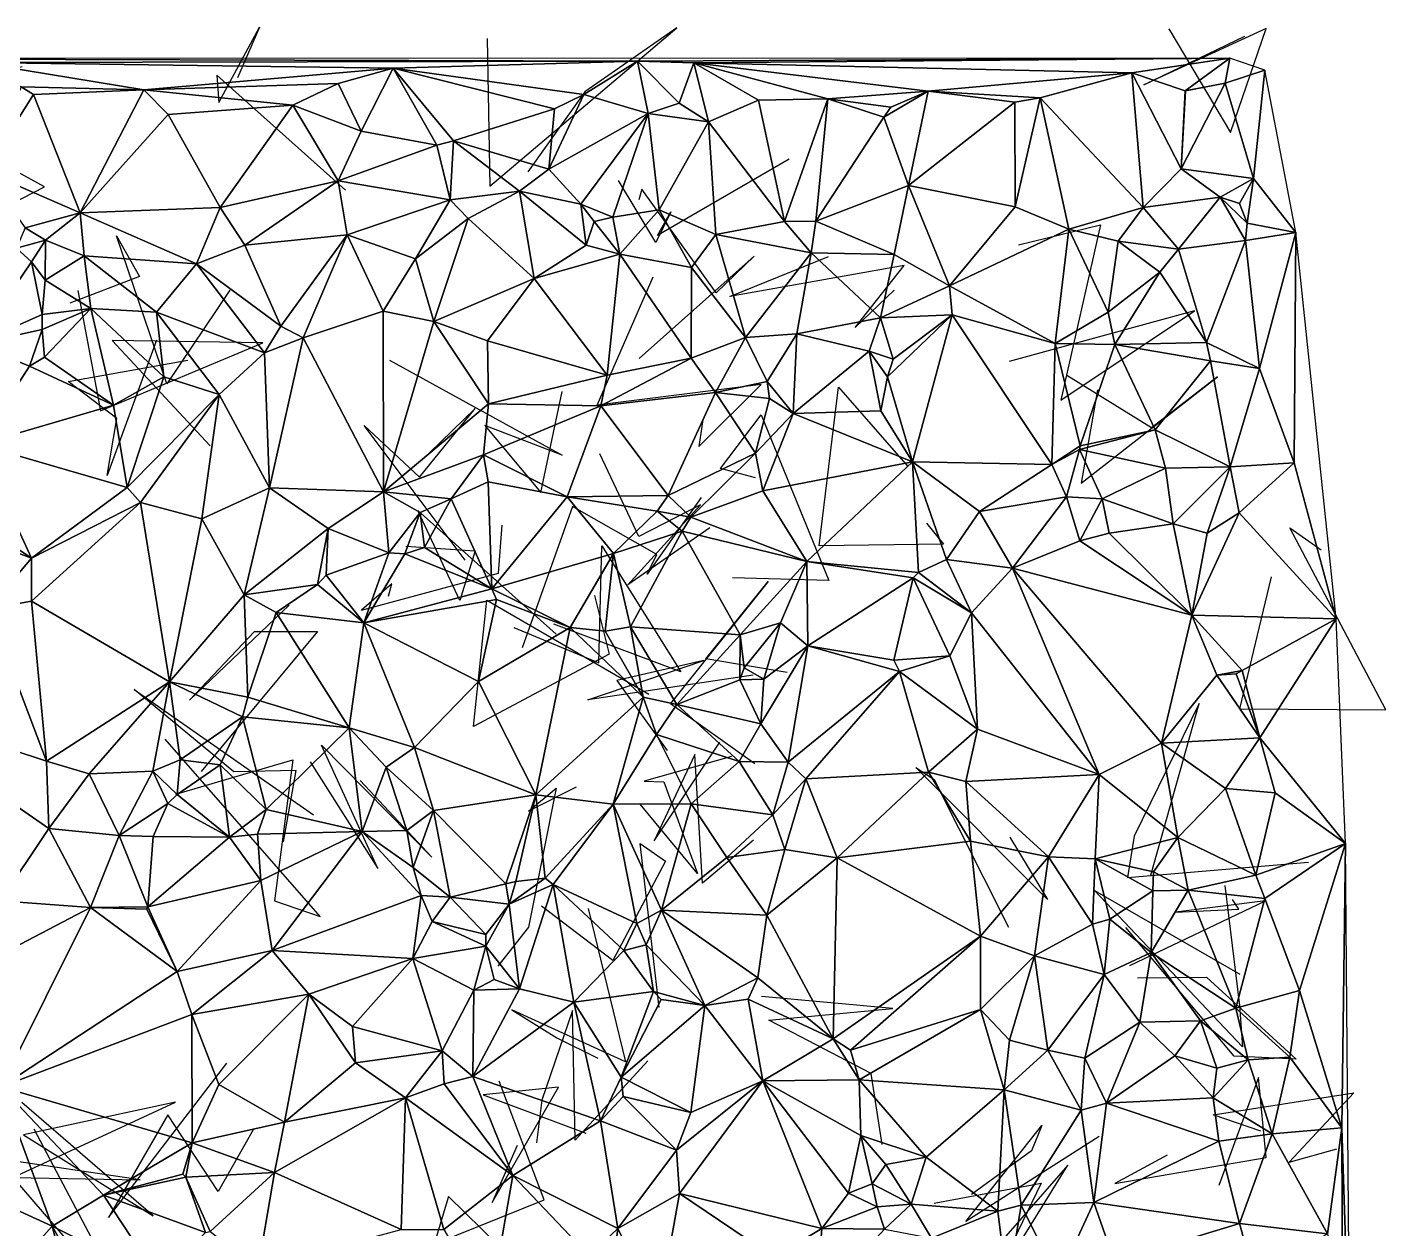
# Model space of a CAD drawing. Header units: metres. Extents: x -15.7 to 15.3, y -15.5 to 15.4.
# Drawn here: x 1.58 to 15.28, y 3.18 to 15.3 of the extents above; entities that cross this region are included whole.
import ezdxf

# ---------------------------------------------------------------- set-up
doc = ezdxf.new("R2010")
doc.units = ezdxf.units.M
doc.layers.add('CRACKS', color=1, linetype='Continuous')
doc.layers.add('STREET_MESH', color=7, linetype='Continuous')

msp = doc.modelspace()

# ---------------------------------------------------------------- linework, layer by layer
at = {"layer": 'CRACKS'}
for points in [[(4.787, 13.659, 0.1), (3.489, 14.82, 0.1), (3.51, 14.545, 0.1), (3.918, 15.304, 0.1), (3.697, 14.793, 0.1)], [(6.215, 15.189, 0.1), (6.241, 13.699, 0.1), (8.129, 15.298, 0.1), (7.2, 14.651, 0.1), (6.625, 13.844, 0.1)], [(13.089, 15.286, 0.1), (13.711, 14.241, 0.1), (14.073, 15.291, 0.1), (12.838, 14.723, 0.1), (13.856, 15.212, 0.1)], [(1.001, 14.693, 0.1), (1.2, 13.41, 0.1), (1.751, 13.693, 0.1), (0.133, 14.583, 0.1), (1.526, 14.908, 0.1)], [(9.26, 13.973, 0.1), (7.933, 13.202, 0.1), (8.069, 13.441, 0.1), (7.916, 13.132, 0.1), (7.54, 13.757, 0.1)], [(7.747, 11.963, 0.1), (8.908, 12.994, 0.1), (8.525, 12.623, 0.1), (7.774, 13.669, 0.1), (7.746, 13.563, 0.1)], [(11.573, 13.108, 0.1), (12.402, 13.311, 0.1), (12.001, 11.542, 0.1), (13.349, 12.441, 0.1), (11.479, 11.931, 0.1)], [(3.621, 12.65, 0.1), (2.984, 11.707, 0.1), (2.478, 13.198, 0.1), (2.708, 12.79, 0.1), (2.006, 12.519, 0.1)], [(10.32, 12.652, 0.1), (9.928, 12.275, 0.1), (10.422, 12.901, 0.1), (8.661, 12.587, 0.1), (9.657, 12.989, 0.1)], [(8.391, 11.342, 0.1), (8.351, 11.074, 0.1), (8.979, 11.698, 0.1), (7.324, 11.49, 0.1), (7.888, 12.786, 0.1)], [(2.087, 12.646, 0.1), (2.314, 11.434, 0.1), (3.952, 12.121, 0.1), (2.433, 12.143, 0.1), (3.423, 11.081, 0.1)], [(2.88, 12.145, 0.1), (2.382, 10.78, 0.1), (2.479, 11.357, 0.1), (1.989, 11.731, 0.1), (3.196, 11.944, 0.1)], [(5.229, 11.946, 0.1), (6.97, 10.986, 0.1), (6.191, 11.285, 0.1), (6.756, 10.61, 0.1), (6.972, 11.629, 0.1)], [(12.37, 11.644, 0.1), (12.205, 10.703, 0.1), (13.582, 11.777, 0.1), (12.914, 11.261, 0.1), (12.063, 11.79, 0.1)], [(10.647, 10.3, 0.1), (10.817, 10.087, 0.1), (9.563, 10.071, 0.1), (9.757, 11.672, 0.1), (10.459, 10.873, 0.1)], [(5.992, 9.928, 0.1), (4.975, 11.287, 0.1), (5.533, 10.764, 0.1), (6.093, 11.456, 0.1), (5.633, 11.009, 0.1)], [(8.923, 10.758, 0.1), (8.567, 10.853, 0.1), (8.977, 11.392, 0.1), (9.662, 9.723, 0.1), (8.69, 9.748, 0.1)], [(8.462, 10.253, 0.1), (7.635, 9.678, 0.1), (8.366, 10.484, 0.1), (7.746, 10.164, 0.1), (7.351, 10.999, 0.1)], [(8.373, 10.559, 0.1), (7.83, 9.786, 0.1), (7.928, 9.984, 0.1), (7.076, 10.468, 0.1), (6.569, 9.042, 0.1)], [(5.394, 10.068, 0.1), (6.095, 10.021, 0.1), (5.941, 9.52, 0.1), (5.517, 10.428, 0.1), (6.912, 9.18, 0.1)], [(5.221, 9.562, 0.1), (5.254, 9.687, 0.1), (4.949, 9.423, 0.1), (6.329, 9.795, 0.1), (6.368, 10.281, 0.1)], [(14.122, 9.76, 0.1), (13.804, 8.427, 0.1), (15.279, 8.416, 0.1), (14.311, 10.253, 0.1), (14.627, 10.031, 0.1)], [(6.485, 9.246, 0.1), (7.34, 8.892, 0.1), (7.371, 10.073, 0.1), (8.17, 8.801, 0.1), (6.889, 9.282, 0.1)], [(9.241, 8.792, 0.1), (8.42, 8.931, 0.1), (9.048, 9.712, 0.1), (8.064, 8.482, 0.1), (8.916, 7.875, 0.1)], [(4.219, 9.472, 0.1), (3.214, 8.515, 0.1), (3.867, 9.208, 0.1), (4.503, 9.208, 0.1), (3.33, 7.796, 0.1)], [(7.297, 9.572, 0.1), (7.447, 8.979, 0.1), (6.076, 8.249, 0.1), (6.212, 9.523, 0.1), (7.846, 8.576, 0.1)], [(8.899, 8.768, 0.1), (7.23, 8.519, 0.1), (8.401, 8.916, 0.1), (7.522, 8.713, 0.1), (8.031, 8.006, 0.1)], [(4.162, 7.086, 0.1), (4.288, 7.805, 0.1), (3.661, 7.792, 0.1), (2.656, 8.623, 0.1), (4.463, 7.357, 0.1)], [(12.907, 6.75, 0.1), (13.396, 8.48, 0.1), (12.741, 7.143, 0.1), (12.672, 6.724, 0.1), (14.5, 6.88, 0.1)], [(3.074, 7.565, 0.1), (4.255, 7.914, 0.1), (4.069, 6.489, 0.1), (4.532, 6.331, 0.1), (2.969, 8.121, 0.1)], [(8.903, 7.101, 0.1), (8.386, 6.669, 0.1), (8.311, 7.967, 0.1), (7.9, 7.095, 0.1), (8.563, 8.089, 0.1)], [(4.429, 7.892, 0.1), (5.112, 6.815, 0.1), (4.543, 8.06, 0.1), (5.658, 6.931, 0.1), (4.935, 7.704, 0.1)], [(8.679, 7.947, 0.1), (7.8, 7.697, 0.1), (7.996, 7.69, 0.1), (8.337, 6.765, 0.1), (7.758, 7.465, 0.1)], [(11.486, 7.133, 0.1), (11.865, 6.503, 0.1), (10.539, 7.836, 0.1), (10.723, 7.715, 0.1), (11.474, 6.224, 0.1)], [(7.113, 7.636, 0.1), (6.631, 7.395, 0.1), (6.91, 7.627, 0.1), (6.633, 6.224, 0.1), (6.323, 5.831, 0.1)], [(7.95, 5.415, 0.1), (7.758, 7.069, 0.1), (8.013, 6.891, 0.1), (7.484, 5.889, 0.1), (6.764, 6.435, 0.1)], [(13.654, 6.645, 0.1), (13.802, 5.433, 0.1), (13.832, 5.017, 0.1), (12.339, 6.594, 0.1), (13.806, 5.751, 0.1)], [(12.698, 5.836, 0.1), (14.064, 6.49, 0.1), (13.156, 6.376, 0.1), (13.797, 6.404, 0.1), (13.731, 6.502, 0.1)], [(7.233, 6.414, 0.1), (7.61, 4.865, 0.1), (6.465, 5.39, 0.1), (6.919, 5.108, 0.1), (7.333, 4.902, 0.1)], [(12.773, 5.714, 0.1), (13.471, 5.72, 0.1), (14.374, 4.891, 0.1), (13.748, 4.921, 0.1), (12.658, 6.221, 0.1)], [(10.2, 4.033, 0.1), (10.089, 4.746, 0.1), (9.056, 5.285, 0.1), (10.306, 5.403, 0.1), (8.982, 5.523, 0.1)], [(7.835, 4.877, 0.1), (7.104, 4.076, 0.1), (7.076, 5.383, 0.1), (6.767, 4.477, 0.1), (6.713, 4.048, 0.1)], [(3.854, 4.178, 0.1), (3.503, 3.557, 0.1), (2.995, 4.331, 0.1), (2.396, 3.294, 0.1), (3.588, 4.853, 0.1)], [(6.495, 2.851, 0.1), (5.824, 3.507, 0.1), (5.682, 3.027, 0.1), (6.79, 3.474, 0.1), (6.336, 4.67, 0.1)], [(13.073, 3.925, 0.1), (12.544, 3.638, 0.1), (14.073, 3.899, 0.1), (13.996, 4.708, 0.1), (13.594, 3.619, 0.1)], [(6.518, 4.021, 0.1), (6.264, 3.447, 0.1), (6.936, 4.61, 0.1), (6.176, 4.533, 0.1), (7.211, 4.144, 0.1)], [(14.018, 4.165, 0.1), (13.539, 4.331, 0.1), (14.956, 4.552, 0.1), (14.305, 3.854, 0.1), (14.784, 3.987, 0.1)], [(1.375, 3.671, 0.1), (3.073, 4.46, 0.1), (1.539, 4.13, 0.1), (2.846, 3.313, 0.1), (1.522, 4.455, 0.1)], [(1.43, 3.7, 0.1), (2.714, 3.675, 0.1), (1.264, 3.89, 0.1), (2.648, 2.286, 0.1), (1.646, 4.187, 0.1)], [(12.387, 4.111, 0.1), (11.043, 3.255, 0.1), (11.811, 4.222, 0.1), (11.705, 3.966, 0.1), (11.101, 3.526, 0.1)], [(10.723, 3.44, 0.1), (11.803, 3.641, 0.1), (11.244, 2.485, 0.1), (12.072, 3.824, 0.1), (10.911, 2.494, 0.1)]]:
    msp.add_polyline3d(points, dxfattribs=at)
at = {"layer": 'STREET_MESH'}
for points in [[(-1.499, 14.987), (7.733, 14.96), (13.707, 14.992)], [(7.733, 14.96), (-1.499, 14.987), (1.072, 14.948)], [(5.267, 14.89), (7.733, 14.96), (1.072, 14.948)], [(2.753, 14.671), (5.267, 14.89), (1.072, 14.948)], [(1.516, 14.703), (2.753, 14.671), (1.072, 14.948)], [(7.733, 14.96), (5.267, 14.89), (7.191, 14.625)], [(7.838, 14.434), (7.733, 14.96), (7.191, 14.625)], [(7.733, 14.96), (8.299, 14.944), (13.707, 14.992)], [(7.733, 14.96), (8.15, 14.539), (8.299, 14.944)], [(7.838, 14.434), (8.15, 14.539), (7.733, 14.96)], [(8.15, 14.539), (8.446, 14.348), (8.299, 14.944)], [(8.299, 14.944), (12.716, 14.843), (13.707, 14.992)], [(12.716, 14.843), (8.299, 14.944), (10.662, 14.658)], [(8.299, 14.944), (9.65, 14.582), (10.662, 14.658)], [(9.65, 14.582), (8.299, 14.944), (8.952, 14.567)], [(8.299, 14.944), (8.446, 14.348), (8.952, 14.567)], [(12.716, 14.843), (13.256, 14.662), (13.707, 14.992)], [(13.256, 14.662), (13.66, 14.739), (13.707, 14.992)], [(13.66, 14.739), (14.058, 14.872), (13.707, 14.992)], [(2.753, 14.671), (4.714, 14.736), (5.267, 14.89)], [(4.714, 14.736), (4.944, 14.256), (5.267, 14.89)], [(4.944, 14.256), (5.709, 14.113), (5.267, 14.89)], [(5.267, 14.89), (6.893, 14.48), (7.191, 14.625)], [(5.874, 14.156), (6.893, 14.48), (5.267, 14.89)], [(5.709, 14.113), (5.874, 14.156), (5.267, 14.89)], [(11.791, 14.59), (12.716, 14.843), (10.662, 14.658)], [(11.791, 14.59), (12.832, 13.484), (12.716, 14.843)], [(12.832, 13.484), (13.214, 13.876), (12.716, 14.843)], [(13.214, 13.876), (13.256, 14.662), (12.716, 14.843)], [(13.66, 14.739), (13.943, 13.778), (14.058, 14.872)], [(13.943, 13.778), (14.371, 13.233), (14.058, 14.872)], [(1.516, 14.703), (1.148, 13.848), (1.641, 14.625)], [(1.516, 14.703), (1.641, 14.625), (2.753, 14.671)], [(2.753, 14.671), (1.641, 14.625), (2.112, 13.431)], [(2.998, 14.423), (2.753, 14.671), (2.112, 13.431)], [(4.254, 14.519), (4.714, 14.736), (2.753, 14.671)], [(2.998, 14.423), (4.254, 14.519), (2.753, 14.671)], [(4.944, 14.256), (4.714, 14.736), (4.254, 14.519)], [(13.258, 14.661), (13.214, 13.876), (13.66, 14.739)], [(13.214, 13.876), (13.943, 13.778), (13.66, 14.739)], [(13.258, 14.661), (13.256, 14.662), (13.214, 13.876)], [(13.256, 14.662), (13.258, 14.661), (13.66, 14.739)], [(1.641, 14.625), (1.148, 13.848), (2.112, 13.431)], [(6.893, 14.48), (6.837, 13.873), (7.191, 14.625)], [(6.837, 13.873), (7.838, 14.434), (7.191, 14.625)], [(8.446, 14.348), (8.15, 14.539), (7.838, 14.434)], [(8.446, 14.348), (9.215, 13.343), (8.952, 14.567)], [(9.215, 13.343), (9.65, 14.582), (8.952, 14.567)], [(9.65, 14.582), (9.215, 13.343), (9.53, 13.346)], [(10.217, 14.398), (9.65, 14.582), (9.53, 13.346)], [(9.65, 14.582), (10.285, 14.498), (10.662, 14.658)], [(10.285, 14.498), (9.65, 14.582), (10.217, 14.398)], [(10.217, 14.398), (10.465, 13.708), (10.662, 14.658)], [(10.285, 14.498), (10.217, 14.398), (10.662, 14.658)], [(10.465, 13.708), (11.537, 14.547), (10.662, 14.658)], [(10.465, 13.708), (11.539, 13.492), (11.537, 14.547)], [(11.537, 14.547), (11.791, 14.59), (10.662, 14.658)], [(11.539, 13.492), (11.791, 14.59), (11.537, 14.547)], [(11.539, 13.492), (12.083, 13.266), (11.791, 14.59)], [(12.083, 13.266), (12.832, 13.484), (11.791, 14.59)], [(2.998, 14.423), (2.112, 13.431), (3.521, 13.486)], [(4.254, 14.519), (2.998, 14.423), (3.521, 13.486)], [(4.711, 13.755), (4.254, 14.519), (3.521, 13.486)], [(4.711, 13.755), (4.944, 14.256), (4.254, 14.519)], [(5.874, 14.156), (6.837, 13.873), (6.893, 14.48)], [(7.159, 13.517), (7.838, 14.434), (6.837, 13.873)], [(7.159, 13.517), (7.483, 13.388), (7.838, 14.434)], [(7.838, 14.434), (7.483, 13.388), (7.949, 13.461)], [(8.446, 14.348), (7.838, 14.434), (7.949, 13.461)], [(10.465, 13.708), (10.217, 14.398), (9.53, 13.346)], [(5.709, 14.113), (4.944, 14.256), (4.711, 13.755)], [(8.522, 13.213), (8.446, 14.348), (7.949, 13.461)], [(9.215, 13.343), (8.446, 14.348), (8.522, 13.213)], [(5.709, 14.113), (5.843, 13.561), (5.874, 14.156)], [(5.843, 13.561), (6.541, 13.649), (5.874, 14.156)], [(6.541, 13.649), (6.837, 13.873), (5.874, 14.156)], [(5.843, 13.561), (5.709, 14.113), (4.711, 13.755)], [(1.148, 13.848), (1.556, 13.28), (2.112, 13.431)], [(7.159, 13.517), (6.837, 13.873), (6.541, 13.649)], [(13.607, 13.59), (13.214, 13.876), (12.832, 13.484)], [(13.607, 13.59), (13.943, 13.778), (13.214, 13.876)], [(3.772, 13.104), (4.711, 13.755), (3.521, 13.486)], [(4.803, 13.209), (4.711, 13.755), (3.772, 13.104)], [(4.803, 13.209), (5.843, 13.561), (4.711, 13.755)], [(10.319, 13.011), (10.465, 13.708), (9.53, 13.346)], [(10.319, 13.011), (10.877, 12.696), (10.465, 13.708)], [(10.877, 12.696), (11.539, 13.492), (10.465, 13.708)], [(13.607, 13.59), (13.804, 13.526), (13.943, 13.778)], [(13.804, 13.526), (13.881, 13.327), (13.943, 13.778)], [(13.943, 13.778), (13.881, 13.327), (14.371, 13.233)], [(5.843, 13.561), (6.025, 13.375), (6.541, 13.649)], [(6.025, 13.375), (6.688, 12.767), (6.541, 13.649)], [(6.688, 12.767), (7.215, 13.105), (6.541, 13.649)], [(7.215, 13.105), (7.159, 13.517), (6.541, 13.649)], [(13.189, 13.066), (13.607, 13.59), (12.832, 13.484)], [(13.607, 13.59), (13.189, 13.066), (13.865, 13.153)], [(13.881, 13.327), (13.607, 13.59), (13.865, 13.153)], [(13.881, 13.327), (13.804, 13.526), (13.607, 13.59)], [(1.556, 13.28), (1.76, 13.154), (2.112, 13.431)], [(1.76, 13.154), (2.152, 12.999), (2.112, 13.431)], [(2.112, 13.431), (3.283, 12.918), (3.521, 13.486)], [(2.152, 12.999), (3.283, 12.918), (2.112, 13.431)], [(3.283, 12.918), (3.772, 13.104), (3.521, 13.486)], [(5.843, 13.561), (4.803, 13.209), (5.492, 12.967)], [(6.025, 13.375), (5.843, 13.561), (5.492, 12.967)], [(7.483, 13.388), (7.159, 13.517), (7.295, 13.344)], [(7.159, 13.517), (7.215, 13.105), (7.295, 13.344)], [(7.483, 13.388), (7.552, 13.013), (7.949, 13.461)], [(7.552, 13.013), (8.277, 12.878), (7.949, 13.461)], [(8.277, 12.878), (8.522, 13.213), (7.949, 13.461)], [(10.877, 12.696), (12.083, 13.266), (11.539, 13.492)], [(12.083, 13.266), (12.578, 13.144), (12.832, 13.484)], [(12.578, 13.144), (13.189, 13.066), (12.832, 13.484)], [(5.676, 12.335), (6.025, 13.375), (5.492, 12.967)], [(6.688, 12.767), (6.025, 13.375), (5.676, 12.335)], [(7.215, 13.105), (7.552, 13.013), (7.295, 13.344)], [(7.552, 13.013), (7.483, 13.388), (7.295, 13.344)], [(9.482, 13.028), (9.215, 13.343), (8.522, 13.213)], [(9.215, 13.343), (9.482, 13.028), (9.53, 13.346)], [(9.482, 13.028), (10.319, 13.011), (9.53, 13.346)], [(13.881, 13.327), (13.865, 13.153), (14.371, 13.233)], [(1.556, 13.28), (1.468, 13.074), (1.76, 13.154)], [(4.803, 13.209), (3.772, 13.104), (4.134, 12.289)], [(4.36, 12.171), (4.803, 13.209), (4.134, 12.289)], [(4.803, 13.209), (4.36, 12.171), (5.165, 12.44)], [(4.803, 13.209), (5.165, 12.44), (5.492, 12.967)], [(8.277, 12.878), (8.822, 12.174), (8.522, 13.213)], [(8.822, 12.174), (9.482, 13.028), (8.522, 13.213)], [(10.877, 12.696), (11.945, 12.114), (12.083, 13.266)], [(11.945, 12.114), (12.477, 12.429), (12.083, 13.266)], [(12.477, 12.429), (12.578, 13.144), (12.083, 13.266)], [(13.865, 13.153), (14.005, 11.859), (14.371, 13.233)], [(14.371, 13.233), (14.005, 11.859), (14.355, 10.909)], [(14.371, 13.233), (14.355, 10.909), (14.779, 9.334)], [(1.618, 12.938), (1.468, 13.074), (1.054, 12.106)], [(1.468, 13.074), (1.618, 12.938), (1.76, 13.154)], [(1.76, 13.154), (1.618, 12.938), (1.756, 12.753)], [(1.76, 13.154), (1.756, 12.753), (2.152, 12.999)], [(3.772, 13.104), (3.283, 12.918), (4.134, 12.289)], [(7.552, 13.013), (7.215, 13.105), (6.688, 12.767)], [(9.482, 13.028), (8.822, 12.174), (9.337, 12.21)], [(9.482, 13.028), (9.337, 12.21), (10.182, 12.373)], [(10.319, 13.011), (9.482, 13.028), (10.182, 12.373)], [(12.578, 13.144), (12.477, 12.429), (13, 12.832)], [(13.189, 13.066), (12.578, 13.144), (13, 12.832)], [(13.47, 12.124), (13.189, 13.066), (13, 12.832)], [(13.189, 13.066), (13.47, 12.124), (13.865, 13.153)], [(13.865, 13.153), (13.47, 12.124), (14.005, 11.859)], [(1.726, 12.407), (1.618, 12.938), (1.054, 12.106)], [(1.618, 12.938), (1.726, 12.407), (1.756, 12.753)], [(2.152, 12.999), (1.756, 12.753), (2.219, 12.465)], [(2.152, 12.999), (2.219, 12.465), (2.88, 12.429)], [(3.283, 12.918), (2.152, 12.999), (2.88, 12.429)], [(3.971, 12.018), (3.283, 12.918), (2.88, 12.429)], [(3.283, 12.918), (3.971, 12.018), (4.134, 12.289)], [(5.165, 12.44), (5.676, 12.335), (5.492, 12.967)], [(7.552, 13.013), (6.688, 12.767), (7.427, 11.795)], [(8.274, 11.965), (7.552, 13.013), (7.427, 11.795)], [(8.277, 12.878), (7.552, 13.013), (8.274, 11.965)], [(10.877, 12.696), (10.319, 13.011), (10.182, 12.373)], [(1.756, 12.753), (1.726, 12.407), (2.219, 12.465)], [(6.22, 12.139), (6.688, 12.767), (5.676, 12.335)], [(6.688, 12.767), (6.22, 12.139), (7.427, 11.795)], [(8.822, 12.174), (8.277, 12.878), (8.274, 11.965)], [(12.477, 12.429), (12.544, 12.104), (13, 12.832)], [(12.544, 12.104), (13.47, 12.124), (13, 12.832)], [(10.904, 12.401), (10.877, 12.696), (10.182, 12.373)], [(10.904, 12.401), (11.945, 12.114), (10.877, 12.696)], [(1.727, 12.255), (1.726, 12.407), (1.054, 12.106)], [(1.726, 12.407), (1.727, 12.255), (2.219, 12.465)], [(1.727, 12.255), (1.751, 11.974), (2.219, 12.465)], [(2.219, 12.465), (1.751, 11.974), (2.448, 11.491)], [(2.219, 12.465), (2.953, 11.776), (2.88, 12.429)], [(2.953, 11.776), (2.219, 12.465), (2.448, 11.491)], [(3.971, 12.018), (2.88, 12.429), (3.511, 11.599)], [(2.88, 12.429), (2.953, 11.776), (3.511, 11.599)], [(4.36, 12.171), (5.168, 10.616), (5.165, 12.44)], [(5.165, 12.44), (5.168, 10.616), (5.676, 12.335)], [(5.168, 10.616), (6.228, 11.504), (5.676, 12.335)], [(6.228, 11.504), (6.22, 12.139), (5.676, 12.335)], [(9.337, 12.21), (10.067, 12.035), (10.182, 12.373)], [(10.182, 12.373), (10.067, 12.035), (10.311, 11.956)], [(10.904, 12.401), (10.182, 12.373), (10.311, 11.956)], [(10.254, 11.778), (10.904, 12.401), (10.311, 11.956)], [(10.505, 10.919), (10.904, 12.401), (10.254, 11.778)], [(11.911, 10.892), (10.904, 12.401), (10.505, 10.919)], [(11.945, 12.114), (10.904, 12.401), (11.911, 10.892)], [(12.477, 12.429), (11.945, 12.114), (12.544, 12.104)], [(1.598, 11.883), (1.727, 12.255), (1.054, 12.106)], [(1.751, 11.974), (1.727, 12.255), (1.598, 11.883)], [(3.971, 12.018), (4.36, 12.171), (4.134, 12.289)], [(9.337, 12.21), (8.822, 12.174), (9.04, 11.728)], [(9.301, 11.406), (9.337, 12.21), (9.04, 11.728)], [(9.301, 11.406), (10.067, 12.035), (9.337, 12.21)], [(1.088, 11.094), (1.598, 11.883), (1.054, 12.106)], [(4.019, 10.658), (4.36, 12.171), (3.971, 12.018)], [(5.168, 10.616), (4.36, 12.171), (4.019, 10.658)], [(6.22, 12.139), (6.228, 11.504), (7.427, 11.795)], [(8.517, 11.617), (8.822, 12.174), (8.274, 11.965)], [(8.822, 12.174), (8.517, 11.617), (9.04, 11.728)], [(11.945, 12.114), (11.911, 10.892), (12.197, 11.079)], [(12.544, 12.104), (11.945, 12.114), (12.197, 11.079)], [(12.954, 11.242), (12.544, 12.104), (12.197, 11.079)], [(12.544, 12.104), (13.51, 11.939), (13.47, 12.124)], [(13.51, 11.939), (12.544, 12.104), (12.954, 11.242)], [(13.47, 12.124), (13.51, 11.939), (14.005, 11.859)], [(2.448, 11.491), (1.751, 11.974), (1.598, 11.883)], [(4.019, 10.658), (3.971, 12.018), (3.511, 11.599)], [(7.361, 11.484), (8.274, 11.965), (7.427, 11.795)], [(8.517, 11.617), (8.274, 11.965), (7.361, 11.484)], [(10.067, 12.035), (9.301, 11.406), (10.187, 11.432)], [(10.067, 12.035), (10.254, 11.778), (10.311, 11.956)], [(10.067, 12.035), (10.187, 11.432), (10.254, 11.778)], [(13.71, 10.869), (13.51, 11.939), (12.954, 11.242)], [(13.51, 11.939), (13.71, 10.869), (14.005, 11.859)], [(1.088, 11.094), (2.448, 11.491), (1.598, 11.883)], [(6.228, 11.504), (7.361, 11.484), (7.427, 11.795)], [(14.005, 11.859), (13.71, 10.869), (14.355, 10.909)], [(2.953, 11.776), (2.448, 11.491), (2.586, 10.661)], [(3.511, 11.599), (2.953, 11.776), (2.586, 10.661)], [(8.517, 11.617), (9.063, 11.558), (9.04, 11.728)], [(9.063, 11.558), (9.301, 11.406), (9.04, 11.728)], [(10.187, 11.432), (10.505, 10.919), (10.254, 11.778)], [(2.718, 10.509), (3.511, 11.599), (2.586, 10.661)], [(2.718, 10.509), (3.336, 10.344), (3.511, 11.599)], [(3.336, 10.344), (4.019, 10.658), (3.511, 11.599)], [(8.041, 10.579), (8.517, 11.617), (7.361, 11.484)], [(8.041, 10.579), (8.922, 11.005), (8.517, 11.617)], [(8.922, 11.005), (9.063, 11.558), (8.517, 11.617)], [(9.063, 11.558), (8.922, 11.005), (9.301, 11.406)], [(2.448, 11.491), (1.088, 11.094), (2.586, 10.661)], [(5.168, 10.616), (6.178, 10.988), (6.228, 11.504)], [(6.228, 11.504), (6.178, 10.988), (7.361, 11.484)], [(7.361, 11.484), (6.178, 10.988), (7.023, 10.566)], [(8.041, 10.579), (7.361, 11.484), (7.023, 10.566)], [(9.301, 11.406), (8.922, 11.005), (8.995, 10.628)], [(10.505, 10.919), (9.301, 11.406), (8.995, 10.628)], [(10.187, 11.432), (9.301, 11.406), (10.505, 10.919)], [(12.19, 11.044), (12.954, 11.242), (12.197, 11.079)], [(12.19, 11.044), (13.057, 10.856), (12.954, 11.242)], [(13.057, 10.856), (13.71, 10.869), (12.954, 11.242)], [(1.088, 11.094), (1.011, 10.354), (1.619, 9.946)], [(1.088, 11.094), (1.619, 9.946), (2.586, 10.661)], [(6.178, 10.988), (5.168, 10.616), (5.853, 10.545)], [(6.178, 10.988), (5.853, 10.545), (6.226, 10.716)], [(7.023, 10.566), (6.178, 10.988), (6.226, 10.716)], [(8.922, 11.005), (8.041, 10.579), (8.268, 10.36)], [(8.995, 10.628), (8.922, 11.005), (8.268, 10.36)], [(11.911, 10.892), (12.19, 11.044), (12.197, 11.079)], [(12.19, 11.044), (11.911, 10.892), (12.058, 10.565)], [(12.419, 10.545), (12.19, 11.044), (12.058, 10.565)], [(13.057, 10.856), (12.19, 11.044), (12.419, 10.545)], [(10.505, 10.919), (8.995, 10.628), (9.44, 9.913)], [(10.564, 9.803), (10.505, 10.919), (9.44, 9.913)], [(10.505, 10.919), (10.849, 9.932), (11.181, 10.418)], [(11.911, 10.892), (10.505, 10.919), (11.181, 10.418)], [(10.564, 9.803), (10.849, 9.932), (10.505, 10.919)], [(12.058, 10.565), (11.911, 10.892), (11.181, 10.418)], [(13.057, 10.856), (12.419, 10.545), (13.134, 10.293)], [(13.71, 10.869), (13.057, 10.856), (13.134, 10.293)], [(13.477, 10.2), (13.71, 10.869), (13.134, 10.293)], [(13.71, 10.869), (13.477, 10.2), (13.799, 10.404)], [(13.71, 10.869), (13.799, 10.404), (14.355, 10.909)], [(14.355, 10.909), (13.799, 10.404), (14.779, 9.334)], [(5.853, 10.545), (6.263, 9.638), (6.226, 10.716)], [(6.263, 9.638), (7.023, 10.566), (6.226, 10.716)], [(1.619, 9.946), (2.718, 10.509), (2.586, 10.661)], [(4.019, 10.658), (3.336, 10.344), (3.763, 9.577)], [(4.611, 10.248), (4.019, 10.658), (3.763, 9.577)], [(4.611, 10.248), (5.168, 10.616), (4.019, 10.658)], [(5.224, 10.001), (5.168, 10.616), (4.611, 10.248)], [(5.853, 10.545), (5.168, 10.616), (5.541, 10.407)], [(5.168, 10.616), (5.224, 10.001), (5.541, 10.407)], [(6.263, 9.638), (7.49, 9.993), (7.023, 10.566)], [(7.929, 10.42), (8.041, 10.579), (7.023, 10.566)], [(7.49, 9.993), (7.929, 10.42), (7.023, 10.566)], [(8.041, 10.579), (7.929, 10.42), (8.268, 10.36)], [(9.44, 9.913), (8.995, 10.628), (8.268, 10.36)], [(11.515, 9.846), (12.058, 10.565), (11.181, 10.418)], [(12.058, 10.565), (11.515, 9.846), (12.194, 10.123)], [(12.419, 10.545), (12.058, 10.565), (12.194, 10.123)], [(1.62, 9.514), (2.718, 10.509), (1.619, 9.946)], [(1.62, 9.514), (3.011, 8.698), (2.718, 10.509)], [(3.011, 8.698), (3.336, 10.344), (2.718, 10.509)], [(5.582, 10.053), (5.853, 10.545), (5.541, 10.407)], [(5.582, 10.053), (6.263, 9.638), (5.853, 10.545)], [(7.929, 10.42), (7.49, 9.993), (8.183, 10.221)], [(7.929, 10.42), (8.183, 10.221), (8.268, 10.36)], [(10.849, 9.932), (11.515, 9.846), (11.181, 10.418)], [(12.49, 10.199), (12.419, 10.545), (12.194, 10.123)], [(12.419, 10.545), (12.49, 10.199), (13.134, 10.293)], [(1.011, 10.354), (0.994, 10.18), (1.619, 9.946)], [(3.336, 10.344), (3.011, 8.698), (3.763, 9.577)], [(5.224, 10.001), (5.384, 9.991), (5.541, 10.407)], [(5.384, 9.991), (5.582, 10.053), (5.541, 10.407)], [(8.183, 10.221), (9.44, 9.913), (8.268, 10.36)], [(13.134, 10.293), (12.49, 10.199), (13.321, 9.371)], [(13.477, 10.2), (13.134, 10.293), (13.321, 9.371)], [(13.799, 10.404), (13.321, 9.371), (14.779, 9.334)], [(13.477, 10.2), (13.321, 9.371), (13.799, 10.404)], [(1.619, 9.946), (0.994, 10.18), (1.185, 9.435)], [(4.611, 10.248), (3.763, 9.577), (4.503, 9.68)], [(4.592, 9.776), (4.611, 10.248), (4.503, 9.68)], [(4.592, 9.776), (5.224, 10.001), (4.611, 10.248)], [(7.49, 9.993), (7.66, 9.254), (8.183, 10.221)], [(8.183, 10.221), (7.66, 9.254), (8.767, 9.175)], [(8.183, 10.221), (8.767, 9.175), (9.44, 9.913)], [(13.321, 9.371), (12.49, 10.199), (12.194, 10.123)], [(5.582, 10.053), (5.384, 9.991), (6.263, 9.638)], [(11.515, 9.846), (13.321, 9.371), (12.194, 10.123)], [(1.62, 9.514), (1.619, 9.946), (1.185, 9.435)], [(5.224, 10.001), (4.592, 9.776), (4.972, 9.295)], [(5.384, 9.991), (5.224, 10.001), (4.972, 9.295)], [(6.263, 9.638), (5.384, 9.991), (4.972, 9.295)], [(7.49, 9.993), (6.263, 9.638), (7.053, 9.248)], [(7.405, 9.212), (7.49, 9.993), (7.053, 9.248)], [(7.405, 9.212), (7.66, 9.254), (7.49, 9.993)], [(8.767, 9.175), (9.173, 9.295), (9.44, 9.913)], [(9.173, 9.295), (9.448, 9.063), (9.44, 9.913)], [(9.448, 9.063), (10.511, 9.748), (9.44, 9.913)], [(10.511, 9.748), (10.564, 9.803), (9.44, 9.913)], [(10.564, 9.803), (11.101, 9.395), (10.849, 9.932)], [(10.849, 9.932), (11.101, 9.395), (11.515, 9.846)], [(4.972, 9.295), (4.592, 9.776), (4.503, 9.68)], [(10.316, 8.919), (10.511, 9.748), (9.448, 9.063)], [(10.316, 8.919), (10.883, 8.96), (10.511, 9.748)], [(11.101, 9.395), (10.564, 9.803), (10.511, 9.748)], [(10.883, 8.96), (11.101, 9.395), (10.511, 9.748)], [(11.101, 9.395), (12.387, 7.763), (11.515, 9.846)], [(13.015, 8.081), (13.321, 9.371), (11.515, 9.846)], [(12.387, 7.763), (13.015, 8.081), (11.515, 9.846)], [(3.763, 9.577), (4.086, 9.4), (4.503, 9.68)], [(4.086, 9.4), (4.972, 9.295), (4.503, 9.68)], [(6.31, 9.529), (6.263, 9.638), (4.972, 9.295)], [(6.263, 9.638), (6.31, 9.529), (7.053, 9.248)], [(1.771, 7.9), (1.62, 9.514), (1.185, 9.435)], [(3.011, 8.698), (1.62, 9.514), (1.771, 7.9)], [(3.763, 9.577), (3.011, 8.698), (3.802, 8.544)], [(4.086, 9.4), (3.763, 9.577), (3.802, 8.544)], [(6.129, 8.701), (6.31, 9.529), (4.972, 9.295)], [(6.31, 9.529), (6.129, 8.701), (7.053, 9.248)], [(-0.055, 8.5), (1.771, 7.9), (1.185, 9.435)], [(4.824, 8.234), (4.086, 9.4), (3.802, 8.544)], [(4.086, 9.4), (4.824, 8.234), (4.972, 9.295)], [(11.101, 9.395), (10.883, 8.96), (11.162, 8.221)], [(12.387, 7.763), (11.101, 9.395), (11.162, 8.221)], [(13.321, 9.371), (13.015, 8.081), (13.574, 8.767)], [(13.321, 9.371), (13.829, 8.812), (14.779, 9.334)], [(13.829, 8.812), (13.321, 9.371), (13.574, 8.767)], [(13.829, 8.812), (14.008, 8.135), (14.779, 9.334)], [(14.008, 8.135), (14.873, 7.069), (14.779, 9.334)], [(4.824, 8.234), (5.484, 8.036), (4.972, 9.295)], [(5.484, 8.036), (6.129, 8.701), (4.972, 9.295)], [(6.129, 8.701), (6.705, 7.558), (7.053, 9.248)], [(6.705, 7.558), (7.789, 8.544), (7.053, 9.248)], [(7.789, 8.544), (7.405, 9.212), (7.053, 9.248)], [(7.66, 9.254), (7.405, 9.212), (7.789, 8.544)], [(7.66, 9.254), (8.128, 8.472), (8.767, 9.175)], [(8.128, 8.472), (7.66, 9.254), (7.789, 8.544)], [(8.807, 8.839), (9.173, 9.295), (8.767, 9.175)], [(8.807, 8.839), (9.006, 8.727), (9.173, 9.295)], [(9.173, 9.295), (9.006, 8.727), (9.448, 9.063)], [(8.128, 8.472), (8.764, 8.72), (8.767, 9.175)], [(8.764, 8.72), (8.807, 8.839), (8.767, 9.175)], [(9.448, 9.063), (8.976, 8.275), (9.252, 7.89)], [(9.006, 8.727), (8.976, 8.275), (9.448, 9.063)], [(10.375, 8.804), (9.448, 9.063), (9.252, 7.89)], [(10.375, 8.804), (10.316, 8.919), (9.448, 9.063)], [(10.316, 8.919), (10.375, 8.804), (10.883, 8.96)], [(10.883, 8.96), (10.375, 8.804), (11.162, 8.221)], [(8.807, 8.839), (8.764, 8.72), (9.006, 8.727)], [(9.429, 7.72), (10.375, 8.804), (9.252, 7.89)], [(10.375, 8.804), (9.429, 7.72), (10.667, 7.787)], [(10.375, 8.804), (10.667, 7.787), (11.162, 8.221)], [(13.769, 8.781), (13.829, 8.812), (13.574, 8.767)], [(14.008, 8.135), (13.769, 8.781), (13.574, 8.767)], [(13.769, 8.781), (14.008, 8.135), (13.829, 8.812)], [(2.202, 7.77), (3.011, 8.698), (1.771, 7.9)], [(3.011, 8.698), (2.202, 7.77), (2.843, 7.797)], [(3.118, 7.912), (3.011, 8.698), (2.843, 7.797)], [(3.011, 8.698), (3.747, 8.345), (3.802, 8.544)], [(3.011, 8.698), (3.118, 7.912), (3.747, 8.345)], [(6.129, 8.701), (5.484, 8.036), (6.705, 7.558)], [(8.764, 8.72), (8.128, 8.472), (8.976, 8.275)], [(9.006, 8.727), (8.764, 8.72), (8.976, 8.275)], [(13.015, 8.081), (14.008, 8.135), (13.574, 8.767)], [(1.795, 7.22), (-0.055, 8.5), (1.308, 6.491)], [(1.771, 7.9), (-0.055, 8.5), (1.795, 7.22)], [(3.747, 8.345), (4.824, 8.234), (3.802, 8.544)], [(7.789, 8.544), (6.705, 7.558), (7.485, 7.465)], [(7.923, 8.169), (7.789, 8.544), (7.485, 7.465)], [(7.923, 8.169), (8.128, 8.472), (7.789, 8.544)], [(8.128, 8.472), (7.923, 8.169), (8.756, 7.895)], [(8.976, 8.275), (8.128, 8.472), (8.756, 7.895)], [(3.118, 7.912), (3.523, 7.862), (3.747, 8.345)], [(3.747, 8.345), (3.523, 7.862), (3.987, 7.41)], [(4.824, 8.234), (3.747, 8.345), (3.987, 7.41)], [(4.955, 7.189), (4.824, 8.234), (3.987, 7.41)], [(4.955, 7.189), (5.195, 7.838), (4.824, 8.234)], [(5.195, 7.838), (5.484, 8.036), (4.824, 8.234)], [(8.976, 8.275), (8.756, 7.895), (9.252, 7.89)], [(8.271, 7.468), (7.923, 8.169), (7.485, 7.465)], [(7.923, 8.169), (8.271, 7.468), (8.756, 7.895)], [(11.162, 8.221), (10.667, 7.787), (11.042, 7.695)], [(12.387, 7.763), (11.162, 8.221), (11.042, 7.695)], [(14.008, 8.135), (13.015, 8.081), (13.661, 7.624)], [(14.008, 8.135), (13.661, 7.624), (14.161, 7.581)], [(14.008, 8.135), (14.161, 7.581), (14.873, 7.069)], [(5.484, 8.036), (5.195, 7.838), (5.675, 7.402)], [(6.705, 7.558), (5.484, 8.036), (5.675, 7.402)], [(13.015, 8.081), (12.387, 7.763), (13.18, 7.128)], [(13.661, 7.624), (13.015, 8.081), (13.18, 7.128)], [(2.202, 7.77), (1.771, 7.9), (1.795, 7.22)], [(3.089, 7.561), (3.118, 7.912), (2.843, 7.797)], [(3.118, 7.912), (3.089, 7.561), (3.523, 7.862)], [(3.523, 7.862), (3.089, 7.561), (3.617, 7.131)], [(3.523, 7.862), (3.617, 7.131), (3.987, 7.41)], [(5.405, 7.198), (5.195, 7.838), (4.955, 7.189)], [(5.195, 7.838), (5.405, 7.198), (5.675, 7.402)], [(8.271, 7.468), (9.096, 7.357), (8.756, 7.895)], [(8.756, 7.895), (9.096, 7.357), (9.252, 7.89)], [(9.096, 7.357), (9.429, 7.72), (9.252, 7.89)], [(2.505, 7.15), (2.202, 7.77), (1.795, 7.22)], [(2.202, 7.77), (2.505, 7.15), (2.843, 7.797)], [(2.505, 7.15), (2.995, 7.471), (2.843, 7.797)], [(2.995, 7.471), (3.089, 7.561), (2.843, 7.797)], [(9.096, 7.357), (9.217, 7.009), (9.429, 7.72)], [(9.429, 7.72), (9.217, 7.009), (9.746, 6.924)], [(10.667, 7.787), (9.429, 7.72), (9.746, 6.924)], [(11.091, 7.092), (10.667, 7.787), (9.746, 6.924)], [(10.667, 7.787), (11.091, 7.092), (11.042, 7.695)], [(11.878, 6.934), (12.387, 7.763), (11.042, 7.695)], [(11.091, 7.092), (11.878, 6.934), (11.042, 7.695)], [(12.387, 7.763), (11.878, 6.934), (12.347, 6.915)], [(13.18, 7.128), (12.387, 7.763), (12.347, 6.915)], [(3.089, 7.561), (2.995, 7.471), (3.617, 7.131)], [(6.402, 6.661), (6.705, 7.558), (5.675, 7.402)], [(6.402, 6.661), (6.506, 6.685), (6.705, 7.558)], [(6.506, 6.685), (6.799, 6.719), (6.705, 7.558)], [(6.705, 7.558), (6.799, 6.719), (7.485, 7.465)], [(13.969, 6.75), (13.661, 7.624), (13.18, 7.128)], [(13.661, 7.624), (13.969, 6.75), (14.161, 7.581)], [(14.161, 7.581), (13.969, 6.75), (14.873, 7.069)], [(2.995, 7.471), (2.505, 7.15), (2.847, 7.138)], [(2.995, 7.471), (2.847, 7.138), (3.617, 7.131)], [(3.617, 7.131), (3.9, 7.164), (3.987, 7.41)], [(3.9, 7.164), (4.955, 7.189), (3.987, 7.41)], [(5.405, 7.198), (5.468, 6.826), (5.675, 7.402)], [(5.468, 6.826), (5.843, 6.527), (5.675, 7.402)], [(5.843, 6.527), (6.402, 6.661), (5.675, 7.402)], [(6.799, 6.719), (6.882, 6.656), (7.485, 7.465)], [(6.882, 6.656), (7.724, 6.261), (7.485, 7.465)], [(7.975, 6.394), (8.271, 7.468), (7.485, 7.465)], [(7.724, 6.261), (7.975, 6.394), (7.485, 7.465)], [(8.271, 7.468), (7.975, 6.394), (8.631, 6.928)], [(9.096, 7.357), (8.271, 7.468), (8.631, 6.928)], [(9.217, 7.009), (9.096, 7.357), (8.631, 6.928)], [(2.216, 6.421), (1.795, 7.22), (1.308, 6.491)], [(2.216, 6.421), (2.505, 7.15), (1.795, 7.22)], [(2.793, 6.429), (2.505, 7.15), (2.216, 6.421)], [(2.505, 7.15), (2.793, 6.429), (2.847, 7.138)], [(2.847, 7.138), (2.793, 6.429), (3.617, 7.131)], [(3.617, 7.131), (2.793, 6.429), (3.931, 6.694)], [(3.9, 7.164), (3.617, 7.131), (3.931, 6.694)], [(4.955, 7.189), (3.9, 7.164), (3.931, 6.694)], [(4.046, 5.988), (4.955, 7.189), (3.931, 6.694)], [(5.55, 6.545), (4.955, 7.189), (4.046, 5.988)], [(5.468, 6.826), (5.405, 7.198), (4.955, 7.189)], [(5.468, 6.826), (4.955, 7.189), (5.55, 6.545)], [(12.935, 6.784), (13.18, 7.128), (12.347, 6.915)], [(12.935, 6.784), (13.285, 6.598), (13.18, 7.128)], [(13.285, 6.598), (13.969, 6.75), (13.18, 7.128)], [(9.037, 6.345), (9.217, 7.009), (8.631, 6.928)], [(9.217, 7.009), (9.037, 6.345), (9.746, 6.924)], [(11.192, 6.133), (11.091, 7.092), (9.746, 6.924)], [(11.192, 6.133), (11.878, 6.934), (11.091, 7.092)], [(13.969, 6.75), (14.06, 6.513), (14.873, 7.069)], [(14.873, 7.069), (14.06, 6.513), (14.407, 5.584)], [(14.834, 4.2), (14.873, 7.069), (14.407, 5.584)], [(14.873, 7.069), (14.834, 4.2), (14.915, 1.71)], [(7.975, 6.394), (9.037, 6.345), (8.631, 6.928)], [(9.037, 6.345), (9.705, 5.099), (9.746, 6.924)], [(9.705, 5.099), (11.192, 6.133), (9.746, 6.924)], [(11.878, 6.934), (11.192, 6.133), (11.737, 5.935)], [(12.321, 6.256), (11.878, 6.934), (11.737, 5.935)], [(11.878, 6.934), (12.321, 6.256), (12.347, 6.915)], [(12.321, 6.256), (12.496, 6.304), (12.347, 6.915)], [(12.496, 6.304), (12.928, 6.59), (12.347, 6.915)], [(12.928, 6.59), (12.935, 6.784), (12.347, 6.915)], [(5.843, 6.527), (5.468, 6.826), (5.55, 6.545)], [(6.506, 6.685), (6.436, 6.456), (6.799, 6.719)], [(6.436, 6.456), (6.882, 6.656), (6.799, 6.719)], [(12.935, 6.784), (12.928, 6.59), (13.285, 6.598)], [(14.06, 6.513), (13.969, 6.75), (13.285, 6.598)], [(2.793, 6.429), (3.089, 5.776), (3.931, 6.694)], [(3.089, 5.776), (4.046, 5.988), (3.931, 6.694)], [(5.843, 6.527), (6.436, 6.456), (6.402, 6.661)], [(6.436, 6.456), (6.506, 6.685), (6.402, 6.661)], [(6.436, 6.456), (6.542, 5.601), (6.882, 6.656)], [(6.882, 6.656), (6.542, 5.601), (7.09, 5.469)], [(7.724, 6.261), (6.882, 6.656), (7.592, 5.989)], [(6.882, 6.656), (7.09, 5.469), (7.592, 5.989)], [(12.928, 6.59), (12.496, 6.304), (12.912, 5.967)], [(13.767, 5.408), (13.285, 6.598), (12.912, 5.967)], [(13.285, 6.598), (12.928, 6.59), (12.912, 5.967)], [(14.06, 6.513), (13.285, 6.598), (13.767, 5.408)], [(0.736, 5.649), (2.216, 6.421), (1.308, 6.491)], [(5.466, 5.908), (5.55, 6.545), (4.046, 5.988)], [(5.66, 6.281), (5.55, 6.545), (5.466, 5.908)], [(5.66, 6.281), (5.843, 6.527), (5.55, 6.545)], [(5.843, 6.527), (5.66, 6.281), (6.202, 6.151)], [(6.436, 6.456), (5.843, 6.527), (6.202, 6.151)], [(6.202, 6.032), (6.436, 6.456), (6.202, 6.151)], [(6.542, 5.601), (6.436, 6.456), (6.202, 6.032)], [(14.06, 6.513), (13.767, 5.408), (14.407, 5.584)], [(2.216, 6.421), (0.736, 5.649), (1.313, 4.612)], [(3.089, 5.776), (2.216, 6.421), (1.313, 4.612)], [(2.784, 6.404), (2.793, 6.429), (2.216, 6.421)], [(3.089, 5.776), (2.784, 6.404), (2.216, 6.421)], [(3.089, 5.776), (2.793, 6.429), (2.784, 6.404)], [(7.724, 6.261), (7.819, 6.047), (7.975, 6.394)], [(7.819, 6.047), (8.409, 5.434), (7.975, 6.394)], [(9.037, 6.345), (7.975, 6.394), (8.946, 5.714)], [(7.975, 6.394), (8.409, 5.434), (8.946, 5.714)], [(9.705, 5.099), (9.037, 6.345), (8.946, 5.714)], [(12.496, 6.304), (12.321, 6.256), (12.437, 5.748)], [(12.496, 6.304), (12.437, 5.748), (12.912, 5.967)], [(6.202, 6.032), (5.66, 6.281), (5.466, 5.908)], [(5.66, 6.281), (6.202, 6.032), (6.202, 6.151)], [(7.819, 6.047), (7.724, 6.261), (7.592, 5.989)], [(12.437, 5.748), (12.321, 6.256), (11.737, 5.935)], [(6.081, 5.59), (6.202, 6.032), (5.466, 5.908)], [(6.286, 5.697), (6.202, 6.032), (6.081, 5.59)], [(6.286, 5.697), (6.542, 5.601), (6.202, 6.032)], [(7.893, 5.574), (7.819, 6.047), (7.592, 5.989)], [(7.819, 6.047), (7.893, 5.574), (8.409, 5.434)], [(11.192, 6.133), (9.705, 5.099), (9.878, 4.983)], [(11.191, 5.394), (11.192, 6.133), (9.878, 4.983)], [(11.192, 6.133), (11.191, 5.394), (11.737, 5.935)], [(4.046, 5.988), (3.089, 5.776), (3.238, 5.344)], [(4.418, 5.547), (4.046, 5.988), (3.238, 5.344)], [(5.466, 5.908), (4.046, 5.988), (4.418, 5.547)], [(4.858, 5.223), (5.466, 5.908), (4.418, 5.547)], [(5.466, 5.908), (4.858, 5.223), (5.761, 4.977)], [(6.081, 5.59), (5.466, 5.908), (5.761, 4.977)], [(7.09, 5.469), (7.893, 5.574), (7.592, 5.989)], [(11.191, 5.394), (11.482, 5.084), (11.737, 5.935)], [(11.482, 5.084), (11.869, 4.982), (11.737, 5.935)], [(11.869, 4.982), (12.437, 5.748), (11.737, 5.935)], [(12.437, 5.748), (12.797, 5.266), (12.912, 5.967)], [(12.797, 5.266), (13.408, 5.278), (12.912, 5.967)], [(13.408, 5.278), (13.767, 5.408), (12.912, 5.967)], [(3.089, 5.776), (1.313, 4.612), (3.238, 5.344)], [(6.542, 5.601), (6.286, 5.697), (6.081, 5.59)], [(8.409, 5.434), (8.849, 5.497), (8.946, 5.714)], [(8.849, 5.497), (9.705, 5.099), (8.946, 5.714)], [(11.869, 4.982), (12.242, 4.901), (12.437, 5.748)], [(12.437, 5.748), (12.242, 4.901), (12.797, 5.266)], [(3.508, 4.636), (4.418, 5.547), (3.238, 5.344)], [(4.418, 5.547), (3.508, 4.636), (4.17, 4.255)], [(4.886, 4.855), (4.418, 5.547), (4.17, 4.255)], [(4.886, 4.855), (4.858, 5.223), (4.418, 5.547)], [(6.072, 4.718), (6.081, 5.59), (5.761, 4.977)], [(6.072, 4.718), (6.542, 5.601), (6.081, 5.59)], [(7.09, 5.469), (6.542, 5.601), (6.072, 4.718)], [(7.893, 5.574), (7.09, 5.469), (7.568, 4.712)], [(7.97, 5.494), (7.893, 5.574), (7.568, 4.712)], [(8.409, 5.434), (7.97, 5.494), (7.568, 4.712)], [(7.893, 5.574), (7.97, 5.494), (8.409, 5.434)], [(8.409, 5.434), (8.994, 4.675), (8.849, 5.497)], [(8.994, 4.675), (9.705, 5.099), (8.849, 5.497)], [(13.767, 5.408), (14.312, 4.911), (14.407, 5.584)], [(14.312, 4.911), (14.834, 4.2), (14.407, 5.584)], [(1.313, 4.612), (3.24, 4.047), (3.238, 5.344)], [(3.24, 4.047), (3.508, 4.636), (3.238, 5.344)], [(7.358, 4.269), (7.09, 5.469), (6.072, 4.718)], [(7.09, 5.469), (7.358, 4.269), (7.568, 4.712)], [(8.409, 5.434), (7.568, 4.712), (8.269, 4.353)], [(8.994, 4.675), (8.409, 5.434), (8.269, 4.353)], [(9.968, 4.685), (11.191, 5.394), (9.878, 4.983)], [(9.968, 4.685), (11.428, 4.582), (11.191, 5.394)], [(11.428, 4.582), (11.482, 5.084), (11.191, 5.394)], [(13.892, 4.887), (13.767, 5.408), (13.408, 5.278)], [(14.312, 4.911), (13.767, 5.408), (13.892, 4.887)], [(4.858, 5.223), (4.886, 4.855), (5.761, 4.977)], [(12.242, 4.901), (12.463, 4.448), (12.797, 5.266)], [(12.797, 5.266), (12.463, 4.448), (13.15, 4.925)], [(13.408, 5.278), (12.797, 5.266), (13.15, 4.925)], [(13.574, 4.8), (13.408, 5.278), (13.15, 4.925)], [(13.574, 4.8), (13.892, 4.887), (13.408, 5.278)], [(9.968, 4.685), (9.705, 5.099), (8.994, 4.675)], [(9.705, 5.099), (9.968, 4.685), (9.878, 4.983)], [(11.869, 4.982), (11.482, 5.084), (11.428, 4.582)], [(4.886, 4.855), (5.391, 4.501), (5.761, 4.977)], [(5.391, 4.501), (5.78, 4.643), (5.761, 4.977)], [(5.78, 4.643), (6.072, 4.718), (5.761, 4.977)], [(12.206, 4.377), (11.869, 4.982), (11.428, 4.582)], [(11.869, 4.982), (12.206, 4.377), (12.242, 4.901)], [(5.391, 4.501), (4.886, 4.855), (4.17, 4.255)], [(12.242, 4.901), (12.206, 4.377), (12.463, 4.448)], [(12.463, 4.448), (13.539, 4.502), (13.15, 4.925)], [(13.539, 4.502), (13.574, 4.8), (13.15, 4.925)], [(13.574, 4.8), (13.539, 4.502), (13.892, 4.887)], [(13.539, 4.502), (14.133, 4.14), (13.892, 4.887)], [(14.133, 4.14), (14.312, 4.911), (13.892, 4.887)], [(14.312, 4.911), (14.133, 4.14), (14.834, 4.2)], [(6.473, 3.72), (6.072, 4.718), (5.78, 4.643)], [(7.358, 4.269), (6.072, 4.718), (6.473, 3.72)], [(7.358, 4.269), (7.586, 4.514), (7.568, 4.712)], [(7.568, 4.712), (7.586, 4.514), (8.269, 4.353)], [(8.125, 3.974), (8.994, 4.675), (8.269, 4.353)], [(8.994, 4.675), (8.125, 3.974), (8.155, 3.537)], [(8.994, 4.675), (8.155, 3.537), (9.591, 3.184)], [(9.983, 4.121), (9.968, 4.685), (8.994, 4.675)], [(9.859, 3.54), (8.994, 4.675), (9.591, 3.184)], [(9.859, 3.54), (9.983, 4.121), (8.994, 4.675)], [(9.968, 4.685), (10.642, 3.905), (11.428, 4.582)], [(10.642, 3.905), (9.968, 4.685), (9.983, 4.121)], [(0.893, 3.634), (1.827, 3.209), (1.313, 4.612)], [(3.24, 4.047), (1.313, 4.612), (2.345, 3.52)], [(1.313, 4.612), (1.827, 3.209), (2.345, 3.52)], [(3.508, 4.636), (3.24, 4.047), (4.17, 4.255)], [(6.473, 3.72), (5.78, 4.643), (5.391, 4.501)], [(10.642, 3.905), (11.364, 3.359), (11.428, 4.582)], [(11.364, 3.359), (11.6, 3.419), (11.428, 4.582)], [(11.6, 3.419), (12.206, 4.377), (11.428, 4.582)], [(4.071, 3.75), (5.391, 4.501), (4.17, 4.255)], [(5.391, 4.501), (4.071, 3.75), (5.347, 3.174)], [(5.778, 3.175), (5.391, 4.501), (5.347, 3.174)], [(5.778, 3.175), (6.473, 3.72), (5.391, 4.501)], [(7.358, 4.269), (8.125, 3.974), (7.586, 4.514)], [(7.586, 4.514), (8.125, 3.974), (8.269, 4.353)], [(12.206, 4.377), (12.333, 3.446), (12.463, 4.448)], [(12.333, 3.446), (13.595, 4.064), (12.463, 4.448)], [(13.595, 4.064), (13.539, 4.502), (12.463, 4.448)], [(14.133, 4.14), (13.539, 4.502), (13.595, 4.064)], [(3.24, 4.047), (4.071, 3.75), (4.17, 4.255)], [(7.534, 3.185), (7.358, 4.269), (6.473, 3.72)], [(7.358, 4.269), (7.534, 3.185), (8.125, 3.974)], [(12.206, 4.377), (11.6, 3.419), (12.333, 3.446)], [(9.859, 3.54), (10.098, 3.635), (9.983, 4.121)], [(10.642, 3.905), (9.983, 4.121), (10.235, 3.828)], [(9.983, 4.121), (10.098, 3.635), (10.235, 3.828)], [(14.133, 4.14), (13.595, 4.064), (13.803, 3.233)], [(14.69, 3.131), (14.133, 4.14), (13.803, 3.233)], [(14.133, 4.14), (14.69, 3.131), (14.834, 4.2)], [(14.69, 3.131), (14.841, 2.362), (14.834, 4.2)], [(14.834, 4.2), (14.841, 2.362), (14.915, 1.71)], [(3.146, 3.733), (3.24, 4.047), (2.345, 3.52)], [(3.146, 3.733), (3.176, 3.702), (3.24, 4.047)], [(3.24, 4.047), (3.176, 3.702), (4.071, 3.75)], [(8.125, 3.974), (7.534, 3.185), (8.155, 3.537)], [(13.595, 4.064), (12.333, 3.446), (13.803, 3.233)], [(10.493, 3.431), (10.642, 3.905), (10.235, 3.828)], [(11.364, 3.359), (10.642, 3.905), (10.493, 3.431)], [(3.176, 3.702), (3.146, 3.733), (2.345, 3.52)], [(3.373, 3.142), (3.176, 3.702), (2.345, 3.52)], [(3.176, 3.702), (3.421, 3.152), (4.071, 3.75)], [(3.373, 3.142), (3.421, 3.152), (3.176, 3.702)], [(3.421, 3.152), (3.905, 2.782), (4.071, 3.75)], [(4.071, 3.75), (3.905, 2.782), (5.347, 3.174)], [(6.473, 3.72), (5.778, 3.175), (6.242, 2.388)], [(7.245, 2.908), (6.473, 3.72), (6.242, 2.388)], [(7.534, 3.185), (6.473, 3.72), (7.245, 2.908)], [(10.098, 3.635), (10.493, 3.431), (10.235, 3.828)], [(1.827, 3.209), (0.893, 3.634), (1.338, 2.659)], [(10.098, 3.635), (9.859, 3.54), (10.147, 3.404)], [(10.493, 3.431), (10.098, 3.635), (10.147, 3.404)], [(1.827, 3.209), (2.904, 2.672), (2.345, 3.52)], [(2.904, 2.672), (3.373, 3.142), (2.345, 3.52)], [(8.155, 3.537), (7.534, 3.185), (7.94, 2.335)], [(9.107, 2.895), (8.155, 3.537), (7.94, 2.335)], [(8.155, 3.537), (9.107, 2.895), (9.591, 3.184)], [(10.147, 3.404), (9.859, 3.54), (9.591, 3.184)], [(10.224, 3.177), (10.493, 3.431), (10.147, 3.404)], [(10.493, 3.431), (10.224, 3.177), (10.697, 3.087)], [(11.364, 3.359), (10.493, 3.431), (10.697, 3.087)], [(11.6, 3.419), (11.974, 2.667), (12.333, 3.446)], [(12.333, 3.446), (11.974, 2.667), (12.541, 2.85)], [(12.333, 3.446), (12.541, 2.85), (13.803, 3.233)], [(10.224, 3.177), (10.147, 3.404), (9.591, 3.184)], [(11.364, 3.359), (10.697, 3.087), (11.462, 2.574)], [(11.6, 3.419), (11.364, 3.359), (11.462, 2.574)], [(11.974, 2.667), (11.6, 3.419), (11.462, 2.574)], [(1.827, 3.209), (1.338, 2.659), (2.119, 2.108)], [(2.904, 2.672), (1.827, 3.209), (2.389, 2.209)], [(2.389, 2.209), (1.827, 3.209), (2.119, 2.108)], [(7.473, 2.705), (7.534, 3.185), (7.245, 2.908)], [(7.534, 3.185), (7.473, 2.705), (7.94, 2.335)], [(9.107, 2.895), (9.533, 2.434), (9.591, 3.184)], [(9.533, 2.434), (10.224, 3.177), (9.591, 3.184)], [(12.541, 2.85), (13.944, 2.725), (13.803, 3.233)], [(13.944, 2.725), (14.69, 3.131), (13.803, 3.233)]]:
    msp.add_3dface(points, dxfattribs=at)

doc.saveas('drawing.dxf')
